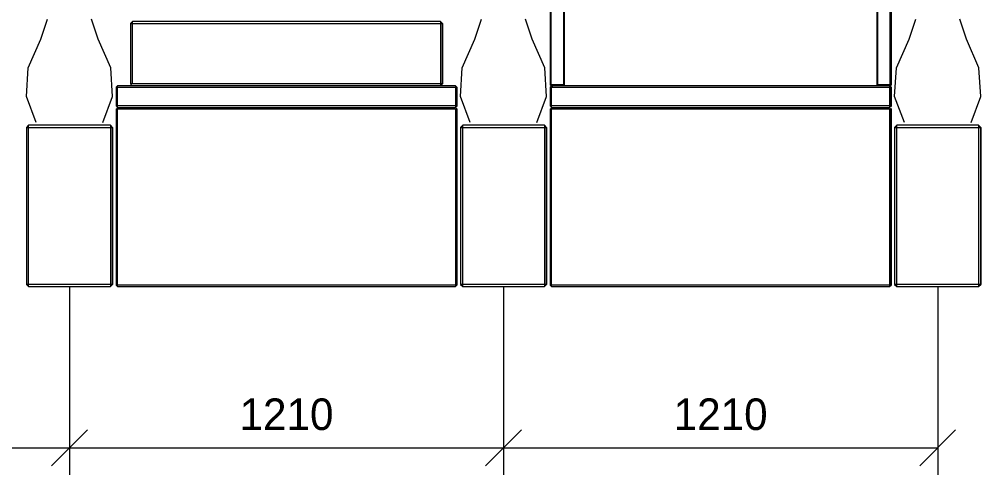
# Model space of a CAD drawing. Header units: metres. Extents: x 10 to 831, y 10 to 584.
# Drawn here: x 243.6 to 297.2, y 321.5 to 346.9 of the extents above; entities that cross this region are included whole.
import ezdxf
from ezdxf.enums import TextEntityAlignment as Align

# ---------------------------------------------------------------- set-up
doc = ezdxf.new("R2010")
doc.units = ezdxf.units.M
doc.layers.add('DIM', color=1, linetype='Continuous', lineweight=13)
doc.layers.add('VIS', color=8, linetype='Continuous', lineweight=13)

msp = doc.modelspace()

# ---------------------------------------------------------------- linework, layer by layer
at = {"layer": 'DIM'}
for p, q in [((246.4, 332), (246.4, 321.5)), ((246.4, 332), (246.4, 321.5)), ((270.6, 332), (270.6, 321.5)), ((270.6, 332), (270.6, 321.5)), ((294.8, 332), (294.8, 321.5)), ((245.4, 322), (247.4, 324)), ((245.4, 322), (247.4, 324)), ((269.6, 322), (271.6, 324)), ((269.6, 322), (271.6, 324)), ((293.8, 322), (295.8, 324)), ((211.6, 323), (246.4, 323)), ((246.4, 323), (270.6, 323)), ((270.6, 323), (294.8, 323))]:
    msp.add_line(p, q, dxfattribs=at)
at = {"layer": 'VIS'}
for p, q in [((273.2, 371.14), (273.2, 343.26)), ((273.26, 343.26), (273.26, 371.14)), ((273.94, 371.14), (273.94, 343.26)), ((274, 343.26), (274, 371.14)), ((291.4, 371.14), (291.4, 343.26)), ((291.46, 343.26), (291.46, 371.14)), ((292.14, 371.14), (292.14, 343.26)), ((292.2, 371.14), (292.2, 343.26)), ((292.2, 343.26), (292.2, 371.14)), ((274, 343.361), (274, 370.4)), ((244.8, 345.8), (245.1714, 346.9142)), ((248, 345.8), (247.6286, 346.9142)), ((249.92, 346.8), (249.8, 346.68)), ((249.92, 346.68), (249.92, 346.8)), ((249.92, 346.8), (249.92, 346.8)), ((267.08, 346.8), (249.92, 346.8)), ((267.08, 346.8), (267.08, 346.68)), ((267.2, 346.68), (267.08, 346.8)), ((269, 345.8), (269.3714, 346.9142)), ((272.2, 345.8), (271.8286, 346.9142)), ((293.2, 345.8), (293.5714, 346.9142)), ((296.4, 345.8), (296.0286, 346.9142)), ((249.8, 346.68), (249.92, 346.68)), ((249.8, 346.68), (249.8, 343.32)), ((249.92, 343.32), (249.92, 346.68)), ((249.92, 346.68), (267.08, 346.68)), ((267.08, 346.68), (267.2, 346.68)), ((267.08, 346.68), (267.08, 343.32)), ((267.2, 346.68), (267.14, 346.68)), ((267.2, 346.68), (267.2, 346.68)), ((267.2, 343.32), (267.2, 346.68)), ((267.2, 346.68), (267.2, 343.32)), ((244.1, 344.2), (244.8, 345.8)), ((248.7, 344.2), (248, 345.8)), ((268.3, 344.2), (269, 345.8)), ((272.9, 344.2), (272.2, 345.8)), ((292.5, 344.2), (293.2, 345.8)), ((297.1, 344.2), (296.4, 345.8)), ((244, 342.6), (244.1, 344.2)), ((248.8, 342.6), (248.7, 344.2)), ((268.2, 342.6), (268.3, 344.2)), ((273, 342.6), (272.9, 344.2)), ((292.4, 342.6), (292.5, 344.2)), ((297.2, 342.6), (297.1, 344.2)), ((249.08, 343.2), (249, 343.12)), ((249, 343.12), (249.08, 343.12)), ((249, 343.12), (249, 342.08)), ((249.08, 343.12), (249.08, 343.2)), ((267.92, 343.2), (249.08, 343.2)), ((249.08, 343.2), (249.08, 343.2)), ((249.08, 343.12), (267.92, 343.12)), ((249.08, 342.08), (249.08, 343.12)), ((249.92, 343.32), (249.8, 343.32)), ((249.8, 343.32), (249.86, 343.26)), ((249.8, 343.32), (249.8, 343.32)), ((267.08, 343.32), (249.92, 343.32)), ((267.2, 343.32), (267.08, 343.32)), ((267.08, 343.32), (267.08, 343.26)), ((267.2, 343.32), (267.14, 343.26)), ((267.2, 343.32), (267.2, 343.32)), ((267.92, 343.2), (267.92, 343.12)), ((268, 343.12), (267.92, 343.2)), ((267.92, 343.12), (268, 343.12)), ((267.92, 343.12), (267.92, 342.08)), ((268, 343.12), (267.96, 343.12)), ((268, 343.12), (268, 342.08)), ((268, 342.08), (268, 343.12)), ((268, 343.12), (268, 343.12)), ((273.26, 343.26), (273.2, 343.26)), ((273.2, 343.26), (273.26, 343.2)), ((273.2, 343.26), (273.2, 343.26)), ((273.28, 343.2), (273.2, 343.12)), ((273.2, 343.12), (273.28, 343.12)), ((273.2, 343.12), (273.2, 342.08)), ((273.26, 343.2), (273.26, 343.26)), ((273.94, 343.26), (273.26, 343.26)), ((273.26, 343.2), (273.345, 343.2)), ((273.28, 343.12), (273.28, 343.2)), ((292.12, 343.2), (273.28, 343.2)), ((273.28, 343.2), (273.28, 343.2)), ((273.28, 343.12), (292.12, 343.12)), ((273.28, 342.08), (273.28, 343.12)), ((274, 343.26), (273.94, 343.26)), ((273.94, 343.26), (273.94, 343.23)), ((274, 343.26), (274, 343.26)), ((291.46, 343.26), (291.4, 343.26)), ((291.4, 343.26), (291.43, 343.23)), ((291.4, 343.26), (291.4, 343.26)), ((292.14, 343.26), (291.46, 343.26)), ((292.12, 343.2), (292.12, 343.12)), ((292.2, 343.12), (292.12, 343.2)), ((292.12, 343.12), (292.2, 343.12)), ((292.12, 343.12), (292.12, 342.08)), ((292.14, 343.2), (292.2, 343.26)), ((292.2, 343.26), (292.14, 343.26)), ((292.14, 343.26), (292.14, 343.2)), ((292.14, 343.2), (292.14, 343.2)), ((292.2, 343.12), (292.16, 343.12)), ((292.2, 343.26), (292.17, 343.23)), ((292.2, 343.26), (292.2, 343.26)), ((292.2, 343.12), (292.2, 342.08)), ((292.2, 342.08), (292.2, 343.12)), ((292.2, 343.12), (292.2, 343.12)), ((244.54, 341.16), (244, 342.6)), ((248.26, 341.16), (248.8, 342.6)), ((268.74, 341.16), (268.2, 342.6)), ((272.46, 341.16), (273, 342.6)), ((292.94, 341.16), (292.4, 342.6)), ((296.66, 341.16), (297.2, 342.6)), ((249.08, 342.08), (249, 342.08)), ((249, 342.08), (249.08, 342)), ((249, 342.08), (249, 342.08)), ((249.08, 342), (249.08, 342.08)), ((267.92, 342.08), (249.08, 342.08)), ((249.08, 342), (267.92, 342)), ((267.92, 342), (268, 342.08)), ((268, 342.08), (267.92, 342.08)), ((267.92, 342.08), (267.92, 342)), ((267.92, 342), (267.92, 342)), ((268, 342.08), (267.96, 342.04)), ((268, 342.08), (268, 342.08)), ((273.28, 342.08), (273.2, 342.08)), ((273.2, 342.08), (273.28, 342)), ((273.2, 342.08), (273.2, 342.08)), ((273.28, 342), (273.28, 342.08)), ((292.12, 342.08), (273.28, 342.08)), ((273.28, 342), (292.12, 342)), ((292.12, 342), (292.2, 342.08)), ((292.2, 342.08), (292.12, 342.08)), ((292.12, 342.08), (292.12, 342)), ((292.12, 342), (292.12, 342)), ((292.2, 342.08), (292.16, 342.04)), ((292.2, 342.08), (292.2, 342.08)), ((249, 341.92), (249.08, 341.92)), ((249, 341.92), (249, 332.08)), ((249.08, 341.92), (249.08, 341.96)), ((249.08, 341.92), (267.92, 341.92)), ((249.08, 332.08), (249.08, 341.92)), ((267.92, 341.92), (268, 341.92)), ((267.92, 341.92), (267.92, 332.08)), ((268, 341.92), (267.96, 341.96)), ((268, 341.92), (267.96, 341.92)), ((268, 341.92), (268, 341.92)), ((268, 332.08), (268, 341.92)), ((268, 341.92), (268, 332.08)), ((273.2, 341.92), (273.28, 341.92)), ((273.2, 341.92), (273.2, 332.08)), ((273.28, 341.92), (273.28, 341.96)), ((273.28, 341.92), (292.12, 341.92)), ((273.28, 332.08), (273.28, 341.92)), ((292.12, 341.92), (292.2, 341.92)), ((292.12, 341.92), (292.12, 332.08)), ((292.2, 341.92), (292.16, 341.96)), ((292.2, 341.92), (292.16, 341.92)), ((292.2, 341.92), (292.2, 341.92)), ((292.2, 332.08), (292.2, 341.92)), ((292.2, 341.92), (292.2, 332.08)), ((244.12, 341), (244, 340.88)), ((244.12, 340.88), (244.12, 341)), ((244.12, 341), (244.12, 341)), ((248.68, 341), (244.12, 341)), ((248.68, 341), (248.68, 340.88)), ((248.8, 340.88), (248.68, 341)), ((268.32, 341), (268.2, 340.88)), ((268.32, 340.88), (268.32, 341)), ((268.32, 341), (268.32, 341)), ((272.88, 341), (268.32, 341)), ((272.88, 341), (272.88, 340.88)), ((273, 340.88), (272.88, 341)), ((292.52, 341), (292.4, 340.88)), ((292.52, 340.88), (292.52, 341)), ((292.52, 341), (292.52, 341)), ((297.08, 341), (292.52, 341)), ((297.08, 341), (297.08, 340.88)), ((297.2, 340.88), (297.08, 341)), ((244, 340.88), (244.12, 340.88)), ((244, 340.88), (244, 332.12)), ((244.12, 340.88), (248.68, 340.88)), ((244.12, 332.12), (244.12, 340.88)), ((248.68, 340.88), (248.8, 340.88)), ((248.68, 340.88), (248.68, 332.12)), ((248.8, 340.88), (248.74, 340.88)), ((248.8, 340.88), (248.8, 340.88)), ((248.8, 332.12), (248.8, 340.88)), ((248.8, 340.88), (248.8, 332.12)), ((268.2, 340.88), (268.32, 340.88)), ((268.2, 340.88), (268.2, 332.12)), ((268.32, 340.88), (272.88, 340.88)), ((268.32, 332.12), (268.32, 340.88)), ((272.88, 340.88), (273, 340.88)), ((272.88, 340.88), (272.88, 332.12)), ((273, 340.88), (272.94, 340.88)), ((273, 340.88), (273, 340.88)), ((273, 332.12), (273, 340.88)), ((273, 340.88), (273, 332.12)), ((292.4, 340.88), (292.52, 340.88)), ((292.4, 340.88), (292.4, 332.12)), ((292.52, 340.88), (297.08, 340.88)), ((292.52, 332.12), (292.52, 340.88)), ((297.08, 340.88), (297.2, 340.88)), ((297.08, 340.88), (297.08, 332.12)), ((297.2, 340.88), (297.14, 340.88)), ((297.2, 340.88), (297.2, 340.88)), ((297.2, 332.12), (297.2, 340.88)), ((297.2, 340.88), (297.2, 332.12)), ((244.12, 332.12), (244, 332.12)), ((244, 332.12), (244.12, 332)), ((244, 332.12), (244, 332.12)), ((244.12, 332), (244.12, 332.12)), ((248.68, 332.12), (244.12, 332.12)), ((244.12, 332), (248.68, 332)), ((248.68, 332), (248.8, 332.12)), ((248.8, 332.12), (248.68, 332.12)), ((248.68, 332.12), (248.68, 332)), ((248.68, 332), (248.68, 332)), ((248.8, 332.12), (248.74, 332.06)), ((248.8, 332.12), (248.8, 332.12)), ((249.08, 332.08), (249, 332.08)), ((249, 332.08), (249.08, 332)), ((249, 332.08), (249, 332.08)), ((249.08, 332), (249.08, 332.08)), ((267.92, 332.08), (249.08, 332.08)), ((249.08, 332), (267.92, 332)), ((267.92, 332), (268, 332.08)), ((268, 332.08), (267.92, 332.08)), ((267.92, 332.08), (267.92, 332)), ((267.92, 332), (267.92, 332)), ((268, 332.08), (267.96, 332.04)), ((268, 332.08), (268, 332.08)), ((268.32, 332.12), (268.2, 332.12)), ((268.2, 332.12), (268.32, 332)), ((268.2, 332.12), (268.2, 332.12)), ((268.32, 332), (268.32, 332.12)), ((272.88, 332.12), (268.32, 332.12)), ((268.32, 332), (272.88, 332)), ((272.88, 332), (273, 332.12)), ((273, 332.12), (272.88, 332.12)), ((272.88, 332.12), (272.88, 332)), ((272.88, 332), (272.88, 332)), ((273, 332.12), (272.94, 332.06)), ((273, 332.12), (273, 332.12)), ((273.28, 332.08), (273.2, 332.08)), ((273.2, 332.08), (273.28, 332)), ((273.2, 332.08), (273.2, 332.08)), ((273.28, 332), (273.28, 332.08)), ((292.12, 332.08), (273.28, 332.08)), ((273.28, 332), (292.12, 332)), ((292.12, 332), (292.2, 332.08)), ((292.2, 332.08), (292.12, 332.08)), ((292.12, 332.08), (292.12, 332)), ((292.12, 332), (292.12, 332)), ((292.2, 332.08), (292.16, 332.04)), ((292.2, 332.08), (292.2, 332.08)), ((292.52, 332.12), (292.4, 332.12)), ((292.4, 332.12), (292.52, 332)), ((292.4, 332.12), (292.4, 332.12)), ((292.52, 332), (292.52, 332.12)), ((297.08, 332.12), (292.52, 332.12)), ((292.52, 332), (297.08, 332)), ((297.08, 332), (297.2, 332.12)), ((297.2, 332.12), (297.08, 332.12)), ((297.08, 332.12), (297.08, 332)), ((297.08, 332), (297.08, 332)), ((297.2, 332.12), (297.14, 332.06)), ((297.2, 332.12), (297.2, 332.12))]:
    msp.add_line(p, q, dxfattribs=at)

# ---------------------------------------------------------------- texts
at = {"layer": 'DIM'}
for p in [(258.5, 324), (282.7, 324)]:
    msp.add_text('1210', height=1.76, dxfattribs=at).set_placement(p, align=Align.CENTER)

doc.saveas('drawing.dxf')
